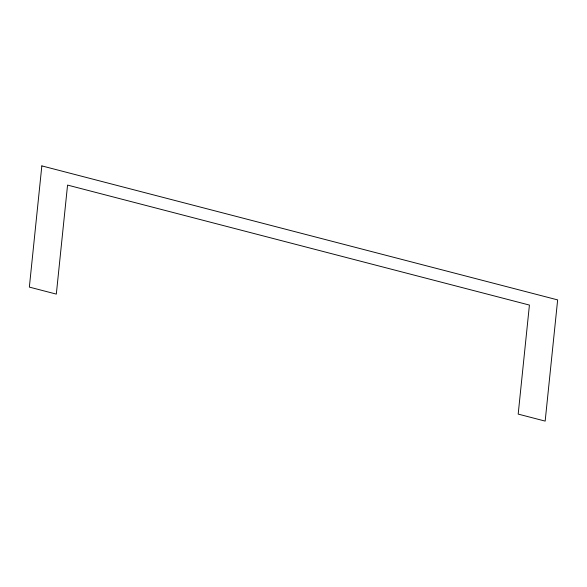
<?xml version="1.0" encoding="UTF-8"?>
<svg xmlns="http://www.w3.org/2000/svg" width="587" height="587" viewBox="0 0 587 587"><rect width="100%" height="100%" fill="white"/><g stroke="black" fill="none" stroke-linecap="round" stroke-linejoin="round"><path stroke-width="0.88" d="M41.838 165.894L29.35 287.102L56.323 294.109L67.556 185.081L529.423 305.071L518.189 414.099L545.162 421.106L557.65 299.898L41.838 165.894"/></g></svg>
